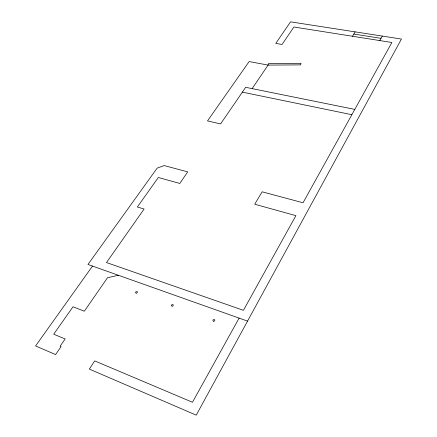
<?xml version="1.0" encoding="UTF-8"?>
<svg xmlns="http://www.w3.org/2000/svg" width="437" height="437" viewBox="0 0 437 437"><rect width="100%" height="100%" fill="white"/><g stroke="black" fill="none" stroke-linecap="round" stroke-linejoin="round"><path stroke-width="0.66" d="M239.105 318.114L192.466 402.258L94.703 360.891L89.328 369.096L196.235 415.15L401.428 39.046L290.545 21.85L275.78 43.394L282.067 44.465L293.893 27.001L391.885 42.482L303.038 202.773L262.14 191.816L254.7 204.221L295.904 215.649L243.425 310.325L106.486 262.555L144.101 209.028L137.365 206.991L158.32 177.498L179.787 183.447L187.719 171.878L164.186 165.574L157.156 168.136L87.963 264.467L247.539 321.108M379.758 40.57L382.315 36.085M352.49 36.26L355.139 31.868M252.149 88.624L268.094 65.086L268.542 63.507L301.027 63.294L300.64 64.889L268.094 65.086L249.128 61.573L207.515 120.918L220.581 123.928L245.676 87.313L354.789 109.403M92.513 266.084L35.572 345.935L55.592 354.56L61.06 346.65L60.093 346.246L65.129 338.965L53.691 334.201L73.006 306.796L84.336 311.22L107.524 277.724L118.345 275.25M353.817 34.059L381.042 38.319M242.371 92.141L351.856 114.702M136.224 293.107A0.945 0.732 -29.5 0 0 137.371 291.992A0.945 0.732 -29.5 0 0 135.891 291.867A0.945 0.732 -29.5 0 0 136.224 293.107M172.085 306.129A0.961 0.77 -28 0 0 173.232 304.977A0.961 0.77 -28 0 0 171.697 304.84A0.961 0.77 -28 0 0 172.085 306.129M213.655 321.217A0.983 0.819 -25.3 0 0 214.796 320.021A0.983 0.819 -25.3 0 0 213.19 319.873A0.983 0.819 -25.3 0 0 213.655 321.217"/></g></svg>
